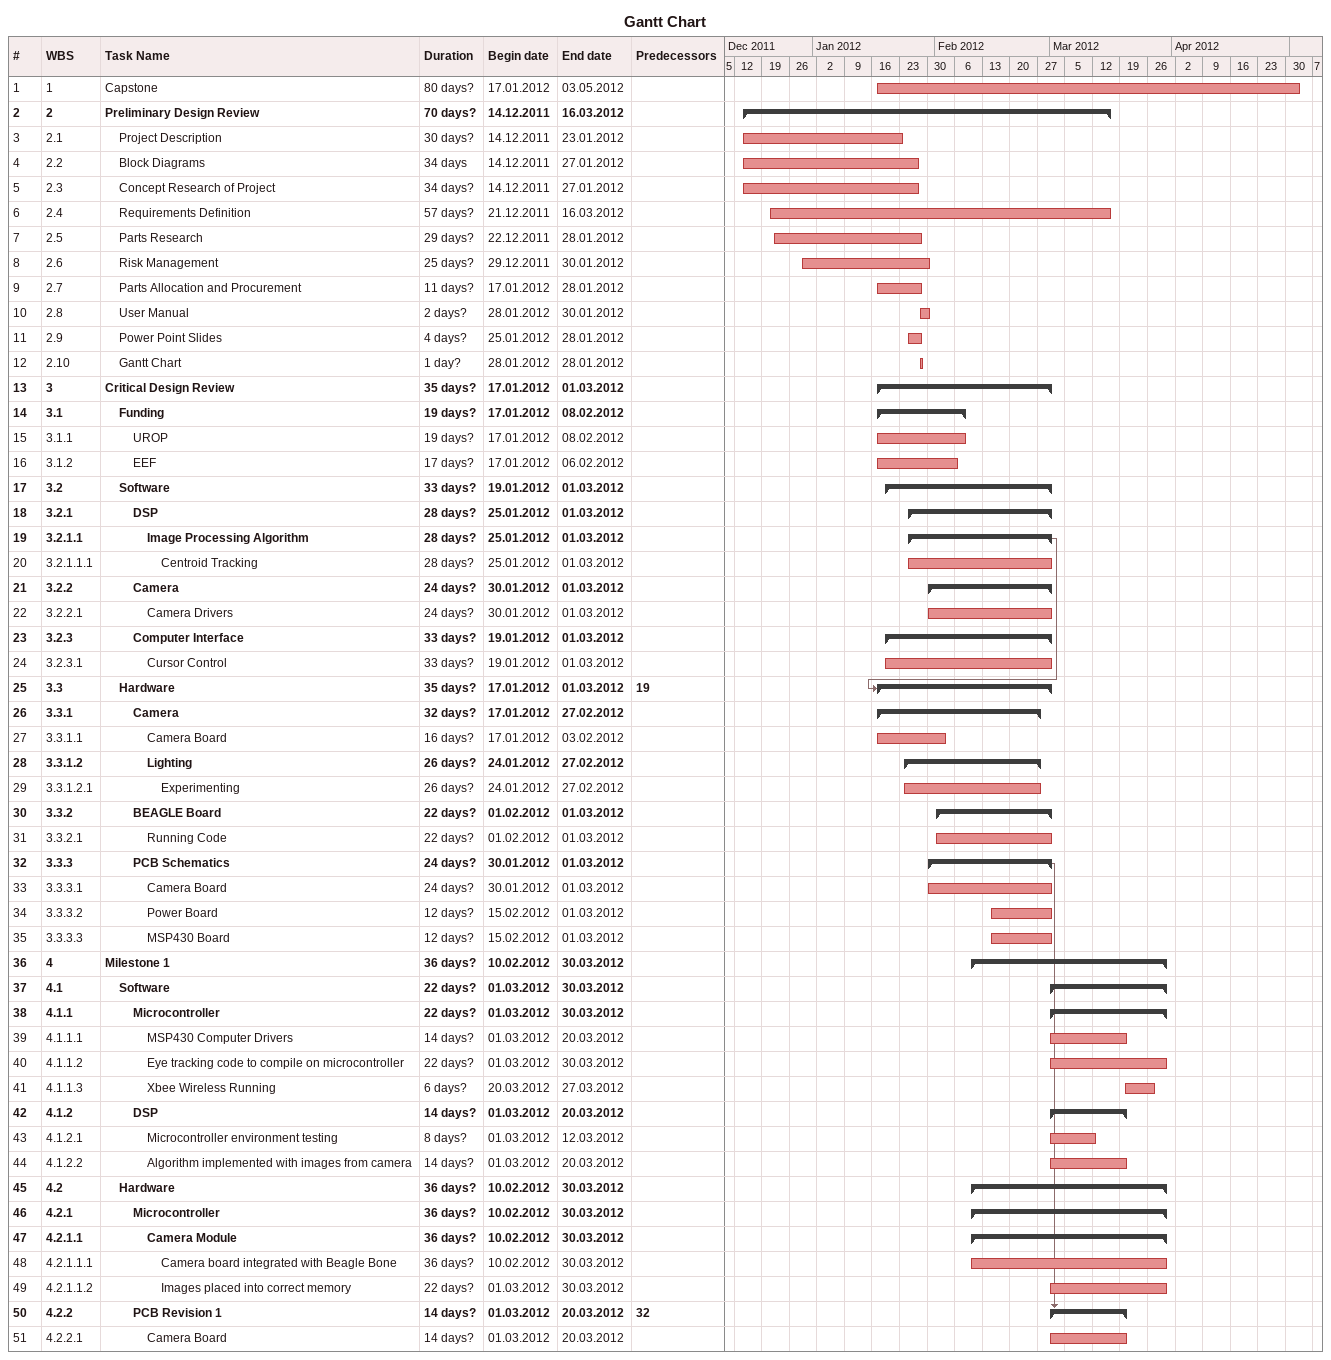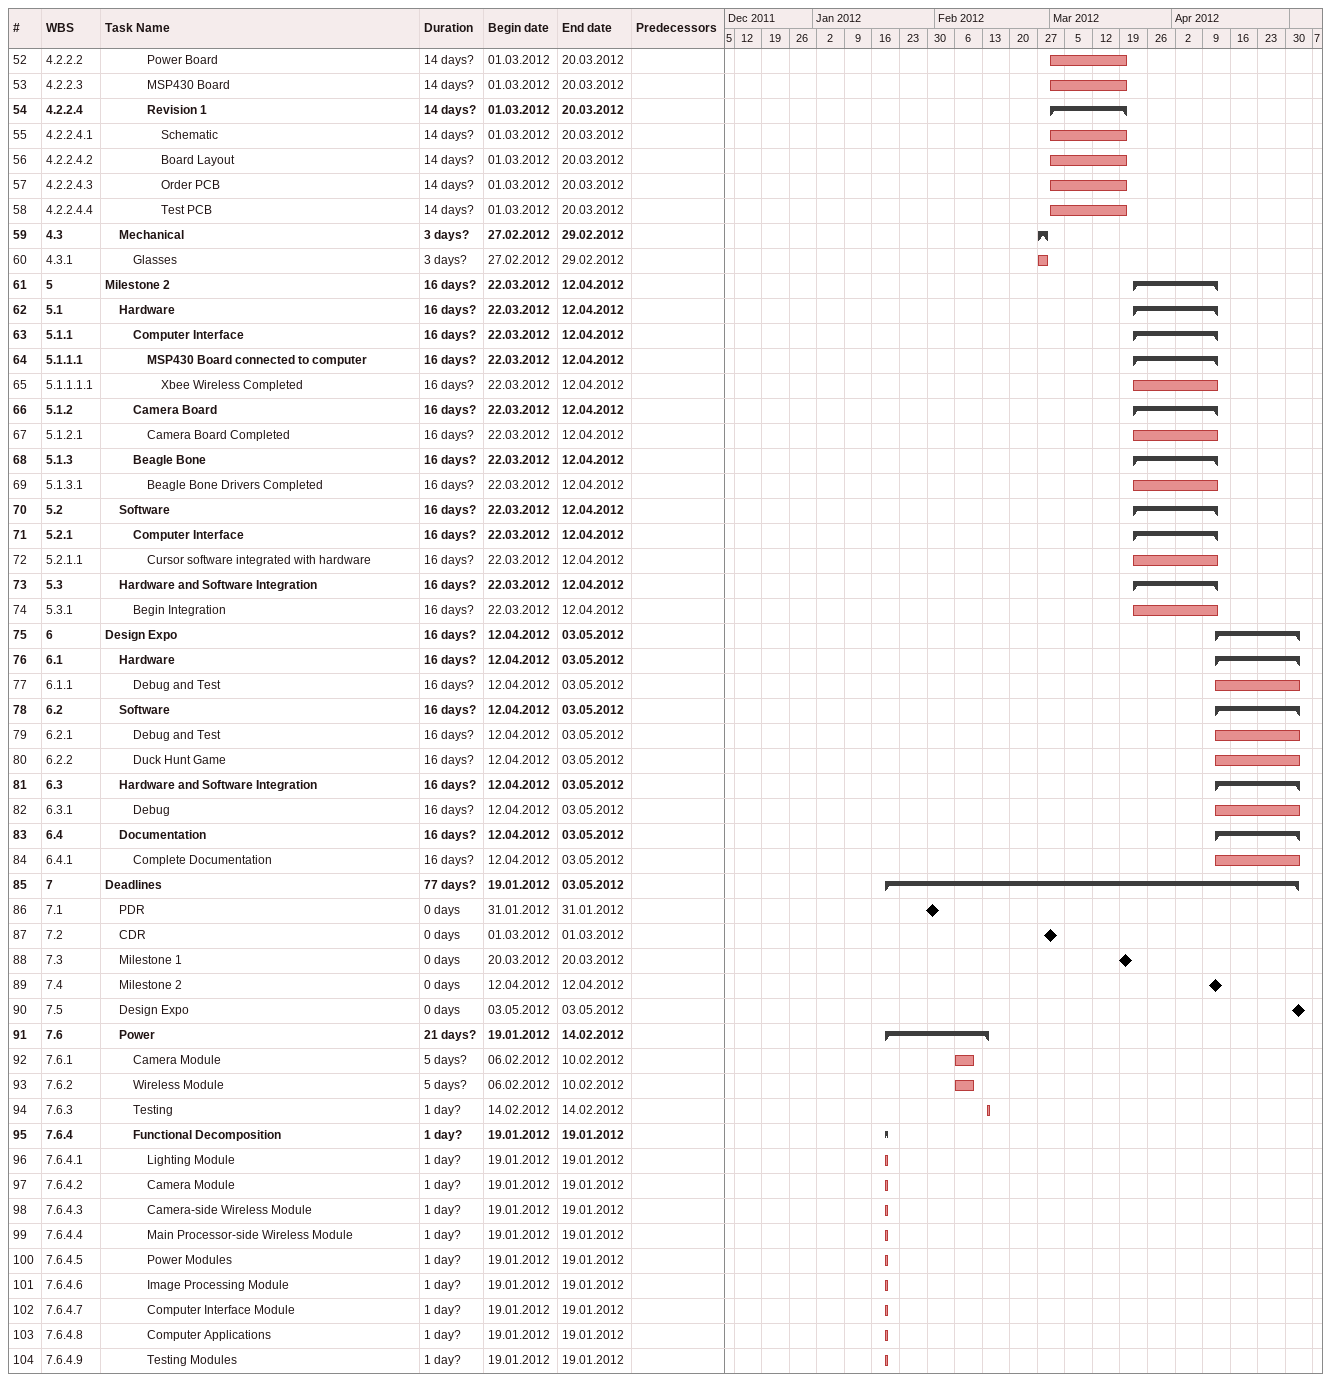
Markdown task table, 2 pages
Gantt Chart

| ID | WBS | Task | Duration | Start | Finish | Predecessors |
|---|---|---|---|---|---|---|
| 1 | 1 | Capstone | 80d? | 2012-01-17 | 2012-05-03 |  |
| 2 | 2 | **Preliminary Design Review** | 70d? | 2011-12-14 | 2012-03-16 |  |
| 3 | 2.1 | Project Description | 30d? | 2011-12-14 | 2012-01-23 |  |
| 4 | 2.2 | Block Diagrams | 34d | 2011-12-14 | 2012-01-27 |  |
| 5 | 2.3 | Concept Research of Project | 34d? | 2011-12-14 | 2012-01-27 |  |
| 6 | 2.4 | Requirements Definition | 57d? | 2011-12-21 | 2012-03-16 |  |
| 7 | 2.5 | Parts Research | 29d? | 2011-12-22 | 2012-01-28 |  |
| 8 | 2.6 | Risk Management | 25d? | 2011-12-29 | 2012-01-30 |  |
| 9 | 2.7 | Parts Allocation and Procurement | 11d? | 2012-01-17 | 2012-01-28 |  |
| 10 | 2.8 | User Manual | 2d? | 2012-01-28 | 2012-01-30 |  |
| 11 | 2.9 | Power Point Slides | 4d? | 2012-01-25 | 2012-01-28 |  |
| 12 | 2.10 | Gantt Chart | 1d? | 2012-01-28 | 2012-01-28 |  |
| 13 | 3 | **Critical Design Review** | 35d? | 2012-01-17 | 2012-03-01 |  |
| 14 | 3.1 | **Funding** | 19d? | 2012-01-17 | 2012-02-08 |  |
| 15 | 3.1.1 | UROP | 19d? | 2012-01-17 | 2012-02-08 |  |
| 16 | 3.1.2 | EEF | 17d? | 2012-01-17 | 2012-02-06 |  |
| 17 | 3.2 | **Software** | 33d? | 2012-01-19 | 2012-03-01 |  |
| 18 | 3.2.1 | **DSP** | 28d? | 2012-01-25 | 2012-03-01 |  |
| 19 | 3.2.1.1 | **Image Processing Algorithm** | 28d? | 2012-01-25 | 2012-03-01 |  |
| 20 | 3.2.1.1.1 | Centroid Tracking | 28d? | 2012-01-25 | 2012-03-01 |  |
| 21 | 3.2.2 | **Camera** | 24d? | 2012-01-30 | 2012-03-01 |  |
| 22 | 3.2.2.1 | Camera Drivers | 24d? | 2012-01-30 | 2012-03-01 |  |
| 23 | 3.2.3 | **Computer Interface** | 33d? | 2012-01-19 | 2012-03-01 |  |
| 24 | 3.2.3.1 | Cursor Control | 33d? | 2012-01-19 | 2012-03-01 |  |
| 25 | 3.3 | **Hardware** | 35d? | 2012-01-17 | 2012-03-01 | 19 |
| 26 | 3.3.1 | **Camera** | 32d? | 2012-01-17 | 2012-02-27 |  |
| 27 | 3.3.1.1 | Camera Board | 16d? | 2012-01-17 | 2012-02-03 |  |
| 28 | 3.3.1.2 | **Lighting** | 26d? | 2012-01-24 | 2012-02-27 |  |
| 29 | 3.3.1.2.1 | Experimenting | 26d? | 2012-01-24 | 2012-02-27 |  |
| 30 | 3.3.2 | **BEAGLE Board** | 22d? | 2012-02-01 | 2012-03-01 |  |
| 31 | 3.3.2.1 | Running Code | 22d? | 2012-02-01 | 2012-03-01 |  |
| 32 | 3.3.3 | **PCB Schematics** | 24d? | 2012-01-30 | 2012-03-01 |  |
| 33 | 3.3.3.1 | Camera Board | 24d? | 2012-01-30 | 2012-03-01 |  |
| 34 | 3.3.3.2 | Power Board | 12d? | 2012-02-15 | 2012-03-01 |  |
| 35 | 3.3.3.3 | MSP430 Board | 12d? | 2012-02-15 | 2012-03-01 |  |
| 36 | 4 | **Milestone 1** | 36d? | 2012-02-10 | 2012-03-30 |  |
| 37 | 4.1 | **Software** | 22d? | 2012-03-01 | 2012-03-30 |  |
| 38 | 4.1.1 | **Microcontroller** | 22d? | 2012-03-01 | 2012-03-30 |  |
| 39 | 4.1.1.1 | MSP430 Computer Drivers | 14d? | 2012-03-01 | 2012-03-20 |  |
| 40 | 4.1.1.2 | Eye tracking code to compile on microcontroller | 22d? | 2012-03-01 | 2012-03-30 |  |
| 41 | 4.1.1.3 | Xbee Wireless Running | 6d? | 2012-03-20 | 2012-03-27 |  |
| 42 | 4.1.2 | **DSP** | 14d? | 2012-03-01 | 2012-03-20 |  |
| 43 | 4.1.2.1 | Microcontroller environment testing | 8d? | 2012-03-01 | 2012-03-12 |  |
| 44 | 4.1.2.2 | Algorithm implemented with images from camera | 14d? | 2012-03-01 | 2012-03-20 |  |
| 45 | 4.2 | **Hardware** | 36d? | 2012-02-10 | 2012-03-30 |  |
| 46 | 4.2.1 | **Microcontroller** | 36d? | 2012-02-10 | 2012-03-30 |  |
| 47 | 4.2.1.1 | **Camera Module** | 36d? | 2012-02-10 | 2012-03-30 |  |
| 48 | 4.2.1.1.1 | Camera board integrated with Beagle Bone | 36d? | 2012-02-10 | 2012-03-30 |  |
| 49 | 4.2.1.1.2 | Images placed into correct memory | 22d? | 2012-03-01 | 2012-03-30 |  |
| 50 | 4.2.2 | **PCB Revision 1** | 14d? | 2012-03-01 | 2012-03-20 | 32 |
| 51 | 4.2.2.1 | Camera Board | 14d? | 2012-03-01 | 2012-03-20 |  |
| 52 | 4.2.2.2 | Power Board | 14d? | 2012-03-01 | 2012-03-20 |  |
| 53 | 4.2.2.3 | MSP430 Board | 14d? | 2012-03-01 | 2012-03-20 |  |
| 54 | 4.2.2.4 | **Revision 1** | 14d? | 2012-03-01 | 2012-03-20 |  |
| 55 | 4.2.2.4.1 | Schematic | 14d? | 2012-03-01 | 2012-03-20 |  |
| 56 | 4.2.2.4.2 | Board Layout | 14d? | 2012-03-01 | 2012-03-20 |  |
| 57 | 4.2.2.4.3 | Order PCB | 14d? | 2012-03-01 | 2012-03-20 |  |
| 58 | 4.2.2.4.4 | Test PCB | 14d? | 2012-03-01 | 2012-03-20 |  |
| 59 | 4.3 | **Mechanical** | 3d? | 2012-02-27 | 2012-02-29 |  |
| 60 | 4.3.1 | Glasses | 3d? | 2012-02-27 | 2012-02-29 |  |
| 61 | 5 | **Milestone 2** | 16d? | 2012-03-22 | 2012-04-12 |  |
| 62 | 5.1 | **Hardware** | 16d? | 2012-03-22 | 2012-04-12 |  |
| 63 | 5.1.1 | **Computer Interface** | 16d? | 2012-03-22 | 2012-04-12 |  |
| 64 | 5.1.1.1 | **MSP430 Board connected to computer** | 16d? | 2012-03-22 | 2012-04-12 |  |
| 65 | 5.1.1.1.1 | Xbee Wireless Completed | 16d? | 2012-03-22 | 2012-04-12 |  |
| 66 | 5.1.2 | **Camera Board** | 16d? | 2012-03-22 | 2012-04-12 |  |
| 67 | 5.1.2.1 | Camera Board Completed | 16d? | 2012-03-22 | 2012-04-12 |  |
| 68 | 5.1.3 | **Beagle Bone** | 16d? | 2012-03-22 | 2012-04-12 |  |
| 69 | 5.1.3.1 | Beagle Bone Drivers Completed | 16d? | 2012-03-22 | 2012-04-12 |  |
| 70 | 5.2 | **Software** | 16d? | 2012-03-22 | 2012-04-12 |  |
| 71 | 5.2.1 | **Computer Interface** | 16d? | 2012-03-22 | 2012-04-12 |  |
| 72 | 5.2.1.1 | Cursor software integrated with hardware | 16d? | 2012-03-22 | 2012-04-12 |  |
| 73 | 5.3 | **Hardware and Software Integration** | 16d? | 2012-03-22 | 2012-04-12 |  |
| 74 | 5.3.1 | Begin Integration | 16d? | 2012-03-22 | 2012-04-12 |  |
| 75 | 6 | **Design Expo** | 16d? | 2012-04-12 | 2012-05-03 |  |
| 76 | 6.1 | **Hardware** | 16d? | 2012-04-12 | 2012-05-03 |  |
| 77 | 6.1.1 | Debug and Test | 16d? | 2012-04-12 | 2012-05-03 |  |
| 78 | 6.2 | **Software** | 16d? | 2012-04-12 | 2012-05-03 |  |
| 79 | 6.2.1 | Debug and Test | 16d? | 2012-04-12 | 2012-05-03 |  |
| 80 | 6.2.2 | Duck Hunt Game | 16d? | 2012-04-12 | 2012-05-03 |  |
| 81 | 6.3 | **Hardware and Software Integration** | 16d? | 2012-04-12 | 2012-05-03 |  |
| 82 | 6.3.1 | Debug | 16d? | 2012-04-12 | 2012-05-03 |  |
| 83 | 6.4 | **Documentation** | 16d? | 2012-04-12 | 2012-05-03 |  |
| 84 | 6.4.1 | Complete Documentation | 16d? | 2012-04-12 | 2012-05-03 |  |
| 85 | 7 | **Deadlines** | 77d? | 2012-01-19 | 2012-05-03 |  |
| 86 | 7.1 | PDR | 0d | 2012-01-31 | 2012-01-31 |  |
| 87 | 7.2 | CDR | 0d | 2012-03-01 | 2012-03-01 |  |
| 88 | 7.3 | Milestone 1 | 0d | 2012-03-20 | 2012-03-20 |  |
| 89 | 7.4 | Milestone 2 | 0d | 2012-04-12 | 2012-04-12 |  |
| 90 | 7.5 | Design Expo | 0d | 2012-05-03 | 2012-05-03 |  |
| 91 | 7.6 | **Power** | 21d? | 2012-01-19 | 2012-02-14 |  |
| 92 | 7.6.1 | Camera Module | 5d? | 2012-02-06 | 2012-02-10 |  |
| 93 | 7.6.2 | Wireless Module | 5d? | 2012-02-06 | 2012-02-10 |  |
| 94 | 7.6.3 | Testing | 1d? | 2012-02-14 | 2012-02-14 |  |
| 95 | 7.6.4 | **Functional Decomposition** | 1d? | 2012-01-19 | 2012-01-19 |  |
| 96 | 7.6.4.1 | Lighting Module | 1d? | 2012-01-19 | 2012-01-19 |  |
| 97 | 7.6.4.2 | Camera Module | 1d? | 2012-01-19 | 2012-01-19 |  |
| 98 | 7.6.4.3 | Camera-side Wireless Module | 1d? | 2012-01-19 | 2012-01-19 |  |
| 99 | 7.6.4.4 | Main Processor-side Wireless Module | 1d? | 2012-01-19 | 2012-01-19 |  |
| 100 | 7.6.4.5 | Power Modules | 1d? | 2012-01-19 | 2012-01-19 |  |
| 101 | 7.6.4.6 | Image Processing Module | 1d? | 2012-01-19 | 2012-01-19 |  |
| 102 | 7.6.4.7 | Computer Interface Module | 1d? | 2012-01-19 | 2012-01-19 |  |
| 103 | 7.6.4.8 | Computer Applications | 1d? | 2012-01-19 | 2012-01-19 |  |
| 104 | 7.6.4.9 | Testing Modules | 1d? | 2012-01-19 | 2012-01-19 |  |
